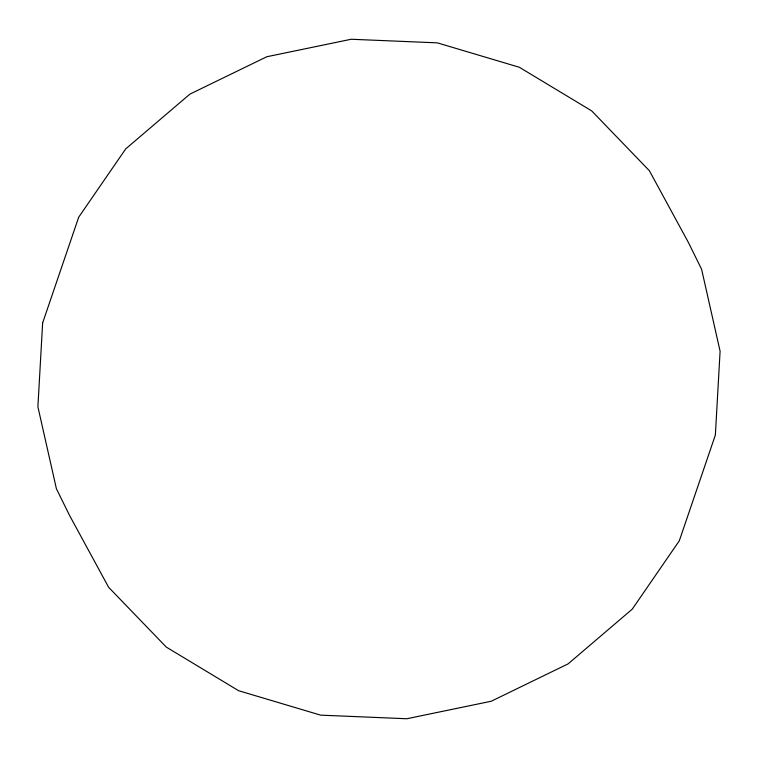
<?xml version="1.0" encoding="UTF-8"?>
<svg xmlns="http://www.w3.org/2000/svg" width="758" height="758" viewBox="0 0 758 758"><rect width="100%" height="100%" fill="white"/><g stroke="black" fill="none" stroke-linecap="round" stroke-linejoin="round"><path stroke-width="1.14" d="M42.638 322.946L37.9 406.79L56.405 488.739L69.518 515.364L108.631 587.298L166.305 647.105L238.628 690.718L320.653 715.145L406.809 718.745L491.203 701.254L568.102 663.875L632.257 609.148L679.301 540.814L715.362 435.054L720.1 351.21L701.595 269.261L688.482 242.636L649.369 170.702L591.695 110.895L519.372 67.282L437.347 42.855L351.191 39.255L266.797 56.746L189.898 94.125L125.743 148.852L78.699 217.186L42.638 322.946"/></g></svg>
